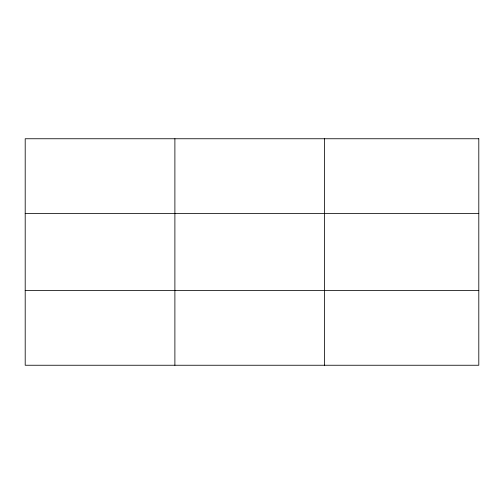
<?xml version="1.0" encoding="UTF-8"?>
<svg xmlns="http://www.w3.org/2000/svg" width="504" height="504" viewBox="0 0 504 504"><rect width="100%" height="100%" fill="white"/><g stroke="black" fill="none" stroke-linecap="round" stroke-linejoin="round"><path stroke-width="0.76" d="M174.888 365.249L174.888 138.751M324.576 365.249L324.576 138.751M25.2 213.494L478.8 213.494M25.2 290.506L478.8 290.506M478.8 138.751L478.8 365.249L25.2 365.249L25.2 138.751L478.8 138.751"/></g></svg>
